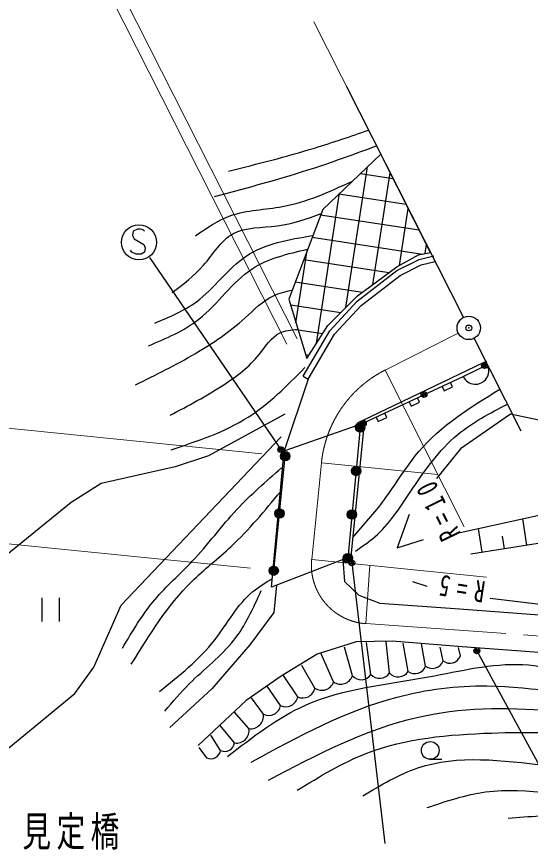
# Model space of a CAD drawing. Units: millimetres, scale not verified. Extents: x 40000 to 680000, y 20000 to 380000.
# Drawn here: x 192664 to 236556, y 250084 to 320885 of the extents above; entities that cross this region are included whole.
import ezdxf

# ---------------------------------------------------------------- set-up
doc = ezdxf.new("R2010")
doc.units = ezdxf.units.MM
doc.header["$LTSCALE"] = 1000
doc.header["$PDMODE"] = 32
doc.header["$PDSIZE"] = 500
doc.linetypes.add('CHAIN', pattern=[18.5, 12, -1.5, 3.5, -1.5])
for name, color, linetype, lineweight in [('M-BGD', 7, 'Continuous', 25), ('M-BMK', 2, 'CHAIN', 13), ('M-BMK-SRVR', 3, 'Continuous', 25), ('M-STR-HTXT', 7, 'Continuous', 13), ('M-STR-STRC', 7, 'Continuous', 25)]:
    doc.layers.add(name, color=color, linetype=linetype, lineweight=lineweight)
doc.layers.add('M-OTRS', color=6, linetype='Continuous')
doc.layers.add('M-STR-STR1', color=1, linetype='Continuous')
doc.styles.add('ＭＳ ゴシック', font='')
doc.styles.get('ＭＳ ゴシック').set_extended_font_data('MS Gothic')

msp = doc.modelspace()

# ---------------------------------------------------------------- hatches: boundary and pattern name
at = {"layer": 'M-BGD'}
h = msp.add_hatch(dxfattribs=at)
h.set_pattern_fill('USER', color=256, style=0, pattern_type=2)
h.set_pattern_definition([(261.2538, (128100, 390734), (1976.743, -304.114), []), (351.2538, (128100, 390734), (304.114, 1976.743), [])])
h.paths.add_polyline_path([(217471, 291677), (219259, 294508), (221792, 297041), (225145, 299500), (227008, 300543), (228032, 300720), (223773, 309134), (218812, 304418), (215906, 296743)])

# ---------------------------------------------------------------- linework, layer by layer
for p, q in [((232530, 291294), (222182, 286366)), ((232886, 291131), (230774, 290101)), ((232801, 291423), (232530, 291294)), ((230774, 290101), (222344, 286174)), ((222182, 286366), (221911, 286237)), ((222018, 285792), (220950, 274622)), ((214626, 273554), (215611, 283328)), ((236256, 275735), (235894, 277992)), ((232435, 275122), (232109, 277151)), ((234345, 275428), (234173, 276500)), ((226497, 272642), (227721, 272234)), ((194816, 271225), (194816, 269225)), ((196336, 269225), (196336, 271225)), ((221345, 264572), (220668, 267024)), ((222935, 264697), (222541, 267432)), ((224524, 264821), (224244, 267466)), ((226114, 264945), (225674, 267364)), ((227604, 265392), (227240, 267296)), ((229094, 265839), (228841, 267024)), ((230585, 266286), (230407, 266989)), ((219743, 264051), (218693, 266445)), ((218141, 263529), (217025, 265457)), ((216676, 262784), (215458, 264606)), ((215210, 262039), (214062, 263686)), ((213745, 261294), (212734, 262699)), ((212516, 260064), (211270, 261473)), ((211286, 258835), (210044, 260315)), ((210094, 258202), (209261, 259498)), ((208902, 257568), (208273, 258442)), ((227999, 257440), (228999, 257440))]:
    msp.add_line(p, q, dxfattribs=at)
for points in [[(217471, 291677), (219259, 294508), (221792, 297041), (225145, 299500), (227008, 300543), (228032, 300720), (223773, 309134), (218812, 304418), (215906, 296743)], [(222344, 286174), (221207, 274762), (214435, 272150), (215525, 283800)]]:
    msp.add_lwpolyline(points, close=True, dxfattribs=at)
for points in [[(217131, 290170), (219431, 294051), (221768, 296584), (225155, 299196), (227048, 300143), (228299, 300446)], [(217561, 289915), (219834, 293751), (222107, 296214), (225422, 298771), (227221, 299670), (228416, 299960)], [(217131, 290170), (217561, 289915), (215525, 283800)], [(229006, 289278), (229175, 288915), (229900, 289253), (229732, 289615)], [(226196, 287969), (226365, 287606), (227090, 287944), (226921, 288307)], [(230567, 276808), (238846, 278648), (252787, 278365), (260217, 278789), (266232, 279709), (271751, 281266), (278615, 284451), (283640, 288484)], [(215584, 286921), (209057, 283351), (206201, 282433), (199877, 281005), (197327, 279373), (190902, 274172), (186414, 267746), (182493, 263171)], [(223386, 286660), (223555, 286297), (224280, 286635), (224111, 286998)], [(242306, 286207), (238227, 286207), (234861, 286921), (230577, 283963), (228537, 281413)], [(221748, 285883), (221730, 285919), (221723, 285982), (221728, 286040), (221752, 286106), (221784, 286155), (221839, 286203), (221911, 286237)], [(182340, 256050), (184782, 253671), (189066, 256017), (197633, 263054), (199265, 265298), (201611, 270602), (215278, 284983)], [(285409, 284380), (279960, 279497), (273096, 276667), (262898, 274190), (255822, 274048), (242660, 275888), (237211, 275888), (231479, 274968)], [(226191, 278353), (225172, 275498), (227415, 276211)], [(233127, 271214), (245672, 269684), (259849, 268766), (266479, 268664), (274080, 270398), (276426, 273050), (277752, 276517), (276936, 278047)], [(220534, 274502), (220682, 272622), (221890, 271461), (223702, 270764), (230485, 270299), (264603, 267744)], [(214867, 272317), (214642, 269974), (212598, 267233), (209346, 263469), (205768, 260171)], [(290927, 270870), (283415, 269270), (274443, 266975), (268322, 265305), (264288, 264610), (258909, 264957), (230739, 267044), (224757, 267531), (221674, 267461), (218336, 266418), (215275, 264540), (212284, 262453), (208180, 258628)]]:
    msp.add_lwpolyline(points, dxfattribs=at)
for centre, radius in [((232638, 291069), 250), ((232638, 291069), 150), ((232638, 291069), 50), ((227464, 288605), 250), ((227464, 288605), 150), ((227464, 288605), 50), ((222018, 285792), 400), ((222018, 285792), 352), ((222018, 285792), 304), ((222018, 285792), 256), ((222289, 286141), 250), ((222289, 286141), 150), ((222289, 286141), 50), ((222018, 285792), 208), ((222018, 285792), 160), ((222018, 285792), 112), ((222018, 285792), 64), ((222018, 285792), 16), ((215611, 283328), 400), ((215611, 283328), 352), ((215611, 283328), 304), ((215611, 283328), 256), ((215611, 283328), 208), ((215611, 283328), 160), ((215611, 283328), 112), ((215611, 283328), 64), ((215611, 283328), 16), ((221662, 282068), 400), ((221662, 282068), 352), ((221662, 282068), 304), ((221662, 282068), 256), ((221662, 282068), 208), ((221662, 282068), 160), ((221662, 282068), 112), ((221662, 282068), 64), ((221662, 282068), 16), ((215118, 278441), 400), ((215118, 278441), 352), ((215118, 278441), 304), ((215118, 278441), 256), ((215118, 278441), 208), ((215118, 278441), 160), ((215118, 278441), 112), ((215118, 278441), 64), ((215118, 278441), 16), ((221306, 278345), 400), ((221306, 278345), 352), ((221306, 278345), 304), ((221306, 278345), 256), ((221306, 278345), 208), ((221306, 278345), 160), ((221306, 278345), 112), ((221306, 278345), 64), ((221306, 278345), 16), ((220950, 274622), 400), ((220950, 274622), 352), ((220950, 274622), 304), ((220950, 274622), 256), ((220950, 274622), 208), ((220950, 274622), 160), ((220950, 274622), 112), ((220950, 274622), 64), ((220950, 274622), 16), ((214626, 273554), 400), ((214626, 273554), 352), ((214626, 273554), 304), ((214626, 273554), 256), ((214626, 273554), 208), ((214626, 273554), 160), ((214626, 273554), 112), ((214626, 273554), 64), ((214626, 273554), 16), ((227999, 258200), 760)]:
    msp.add_circle(centre, radius, dxfattribs=at)
for centre, radius, start, end in [((231852, 290627), 1150, 206.00367, 26.00367), ((229672, 266621), 972, 233.56914, 339.82935), ((228182, 266174), 972, 233.56914, 339.82935), ((223683, 265355), 996, 221.33705, 327.59726), ((225273, 265479), 996, 221.33705, 327.59726), ((226691, 265727), 972, 233.56914, 339.82935), ((220349, 264912), 1053, 234.90419, 341.16439), ((222093, 265231), 996, 221.33705, 327.59726), ((217129, 263706), 1028, 243.82208, 350.08228), ((218747, 264391), 1053, 234.90419, 341.16439), ((215664, 262961), 1028, 243.82208, 350.08228), ((214198, 262216), 1028, 243.82208, 350.08228), ((212669, 261140), 1087, 261.8699, 8.1301), ((211440, 259911), 1087, 261.8699, 8.1301), ((210453, 258965), 844, 244.84937, 351.10957), ((209260, 258332), 844, 244.84937, 351.10957)]:
    msp.add_arc(centre, radius, start, end, dxfattribs=at)
for points, knots in [([(210757, 307690), (213227, 308299), (215697, 308909), (218126, 309655), (219673, 310130), (221202, 310660), (222732, 311190)], [0, 0, 0, 0, 1, 1, 1, 2, 2, 2, 2]), ([(209581, 305526), (212425, 306281), (215270, 307036), (218063, 307950), (219861, 308537), (221637, 309191), (223413, 309844)], [0, 0, 0, 0, 1, 1, 1, 2, 2, 2, 2]), ([(207936, 302150), (208912, 302824), (209888, 303497), (210966, 303881), (212350, 304375), (213903, 304390), (215380, 304660), (217472, 305043), (219410, 305936), (221348, 306829)], [0, 0, 0, 0, 1, 1, 1, 2, 2, 2, 3, 3, 3, 3]), ([(205945, 297303), (206887, 298013), (207828, 298722), (208629, 299640), (209455, 300588), (210131, 301759), (211139, 302323), (212200, 302918), (213630, 302840), (214947, 303016), (216264, 303192), (217469, 303622), (218674, 304053)], [0, 0, 0, 0, 1, 1, 1, 2, 2, 2, 3, 3, 3, 4, 4, 4, 4]), ([(222245, 254311), (223778, 255236), (225311, 256161), (226947, 256710), (230340, 257848), (234178, 257372), (237887, 256902), (240525, 256567), (243097, 256236), (245660, 256518), (246910, 256644), (248152, 256939), (249402, 257094), (252604, 257504), (255851, 257126), (259094, 256614), (261190, 256277), (263287, 255843), (265332, 256038), (267497, 256237), (269599, 257175), (271761, 257670), (274376, 258321), (277030, 258457), (279822, 258341), (280890, 258293), (281983, 258187), (282893, 258533), (284023, 258958), (284871, 260082), (285868, 260932), (287686, 262483), (289988, 263174), (292297, 263619), (294662, 264133), (297092, 264232), (299398, 264867), (301109, 265324), (302736, 266093), (304433, 266594), (306697, 267245), (309072, 267468), (311438, 267650), (314875, 268008), (318226, 268405), (321802, 268513), (324019, 268548), (326329, 268474), (328135, 269473), (329271, 270132), (330185, 271254), (331302, 272064), (333250, 273450), (335831, 273880), (337539, 275423), (338356, 276206), (338961, 277246), (339747, 278110), (341329, 279788), (343622, 280798), (345024, 282524), (346214, 284046), (346744, 286088), (347615, 287898), (349452, 291345), (352754, 293744), (354665, 297286), (355654, 299118), (356270, 301256), (357832, 302468), (358263, 302803), (358767, 303067), (359271, 303331)], [0, 0, 0, 0, 1, 1, 1, 2, 2, 2, 3, 3, 3, 4, 4, 4, 5, 5, 5, 6, 6, 6, 7, 7, 7, 8, 8, 8, 9, 9, 9, 10, 10, 10, 11, 11, 11, 12, 12, 12, 13, 13, 13, 14, 14, 14, 15, 15, 15, 16, 16, 16, 17, 17, 17, 18, 18, 18, 19, 19, 19, 20, 20, 20, 21, 21, 21, 22, 22, 22, 23, 23, 23, 24, 24, 24, 24]), ([(204474, 294707), (205718, 295220), (206961, 295734), (208023, 296524), (209556, 297665), (210709, 299382), (212264, 300419), (213877, 301495), (215922, 301841), (217967, 302187)], [0, 0, 0, 0, 1, 1, 1, 2, 2, 2, 3, 3, 3, 3]), ([(203940, 292766), (205456, 293401), (206973, 294036), (208239, 295038), (209867, 296327), (211080, 298223), (212783, 299337), (214152, 300233), (215838, 300624), (217523, 301014)], [0, 0, 0, 0, 1, 1, 1, 2, 2, 2, 3, 3, 3, 3]), ([(202829, 289427), (204556, 290284), (206282, 291141), (207936, 292110), (209431, 292986), (210867, 293953), (212177, 295139), (212953, 295841), (213684, 296619), (214601, 297044), (215098, 297274), (215650, 297400), (216202, 297526)], [0, 0, 0, 0, 1, 1, 1, 2, 2, 2, 3, 3, 3, 4, 4, 4, 4]), ([(227730, 253311), (229383, 253868), (231036, 254426), (232720, 254655), (236322, 255144), (240066, 254130), (243756, 254079), (244943, 254062), (246125, 254145), (247306, 254271), (249872, 254534), (252430, 255112), (254983, 255038), (258453, 254911), (261919, 253483), (265347, 253503), (268873, 253641), (272312, 255458), (275999, 255614), (278454, 255662), (281032, 254996), (283196, 255710), (285031, 256322), (286579, 257861), (288282, 259069), (289970, 260274), (291794, 261219), (293752, 261660), (295800, 262128), (298029, 261930), (300034, 262523), (302003, 263109), (303747, 264467), (305695, 265114), (307517, 265690), (309503, 265688), (311453, 265786), (313796, 265974), (316075, 266338), (318458, 266362), (321771, 266331), (325292, 265661), (328150, 266842), (330213, 267737), (331894, 269658), (333908, 270968), (335764, 272146), (337900, 272826), (339570, 274135), (340856, 275198), (341850, 276626), (343024, 277877), (344514, 279426), (346294, 280702), (347535, 282387), (348671, 283931), (349356, 285819), (350266, 287553), (351710, 290305), (353723, 292672), (355736, 295038)], [0, 0, 0, 0, 1, 1, 1, 2, 2, 2, 3, 3, 3, 4, 4, 4, 5, 5, 5, 6, 6, 6, 7, 7, 7, 8, 8, 8, 9, 9, 9, 10, 10, 10, 11, 11, 11, 12, 12, 12, 13, 13, 13, 14, 14, 14, 15, 15, 15, 16, 16, 16, 17, 17, 17, 18, 18, 18, 19, 19, 19, 20, 20, 20, 20]), ([(205772, 286830), (207334, 287651), (208895, 288472), (210360, 289427), (211469, 290149), (212523, 290948), (213389, 292023), (213934, 292700), (214405, 293487), (215120, 293841), (215580, 294069), (216141, 294118), (216701, 294168)], [0, 0, 0, 0, 1, 1, 1, 2, 2, 2, 3, 3, 3, 4, 4, 4, 4]), ([(234655, 252407), (236448, 252559), (238241, 252710), (240028, 252599), (242240, 252461), (244442, 251922), (246650, 251927), (249497, 251934), (252355, 252849), (255190, 252791), (258991, 252643), (262757, 250736), (266514, 250776), (269203, 250906), (271859, 252089), (274671, 252311), (277878, 252470), (281328, 251381), (284075, 252407), (286489, 253360), (288350, 255918), (290696, 257397), (293105, 258852), (296015, 259206), (298757, 259988), (301373, 260792), (303868, 261888), (306478, 262579), (309687, 263389), (313035, 263668), (316362, 263730), (319381, 263873), (322338, 263953), (325479, 263635), (327039, 263460), (328645, 263190), (329989, 263635), (331602, 264184), (332808, 265813), (334211, 267089), (336612, 269242), (339589, 270374), (341792, 272463), (343025, 273709), (344017, 275211), (345151, 276589), (346807, 278547), (348779, 280240), (350185, 282347), (351260, 283957), (352004, 285810), (353064, 287433), (354309, 289339), (355990, 290929), (357670, 292519)], [0, 0, 0, 0, 1, 1, 1, 2, 2, 2, 3, 3, 3, 4, 4, 4, 5, 5, 5, 6, 6, 6, 7, 7, 7, 8, 8, 8, 9, 9, 9, 10, 10, 10, 11, 11, 11, 12, 12, 12, 13, 13, 13, 14, 14, 14, 15, 15, 15, 16, 16, 16, 17, 17, 17, 18, 18, 18, 18]), ([(205859, 283887), (208157, 284641), (210456, 285395), (212437, 286657), (214225, 287795), (215755, 289347), (217284, 290898)], [0, 0, 0, 0, 1, 1, 1, 2, 2, 2, 2]), ([(221368, 276381), (222307, 277434), (223245, 278486), (224084, 279623), (225088, 280984), (225949, 282466), (227032, 283738), (228896, 285928), (231414, 287495), (233933, 289062)], [0, 0, 0, 0, 1, 1, 1, 2, 2, 2, 3, 3, 3, 3]), ([(221612, 275232), (222179, 275616), (222746, 276001), (223257, 276443), (224473, 277497), (225369, 278879), (226286, 280252), (227491, 282055), (228733, 283842), (230354, 285185), (231615, 286230), (233105, 287006), (234595, 287782)], [0, 0, 0, 0, 1, 1, 1, 2, 2, 2, 3, 3, 3, 4, 4, 4, 4]), ([(216624, 254791), (218559, 255972), (220495, 257154), (222573, 257958), (225901, 259245), (229595, 259564), (233225, 259685), (236326, 259788), (239381, 259746), (242437, 259397), (243720, 259236), (244997, 259029), (246276, 259013), (248225, 259000), (250172, 259487), (252130, 259589), (256364, 259762), (260667, 258051), (264797, 258533), (267356, 258938), (269826, 260232), (272473, 260549), (275401, 260838), (278558, 259960), (281206, 260932), (282507, 261417), (283688, 262327), (284948, 263044), (287004, 264211), (289245, 264970), (291570, 265347), (294046, 265758), (296647, 265637), (298959, 266498), (300141, 266936), (301244, 267636), (302414, 268130), (304877, 269144), (307625, 269290), (310327, 269473), (313798, 269799), (317162, 270244), (320691, 270433), (323038, 270518), (325453, 270514), (327504, 271392), (329380, 272215), (330930, 273817), (332686, 275039), (334068, 276005), (335567, 276745), (336908, 277726), (338181, 278696), (339304, 279862), (340363, 281084), (340919, 281727), (341458, 282385), (341898, 283100), (342555, 284166), (342994, 285360), (343433, 286554)], [0, 0, 0, 0, 1, 1, 1, 2, 2, 2, 3, 3, 3, 4, 4, 4, 5, 5, 5, 6, 6, 6, 7, 7, 7, 8, 8, 8, 9, 9, 9, 10, 10, 10, 11, 11, 11, 12, 12, 12, 13, 13, 13, 14, 14, 14, 15, 15, 15, 16, 16, 16, 17, 17, 17, 18, 18, 18, 19, 19, 19, 20, 20, 20, 20]), ([(214196, 255671), (218308, 257829), (222421, 259987), (226847, 261014), (230537, 261870), (234444, 261939), (238280, 261569), (240860, 261320), (243407, 260871), (245957, 260993), (247428, 261072), (248895, 261370), (250371, 261473), (255443, 261782), (260625, 259760), (265589, 260417), (267737, 260752), (269836, 261604), (272019, 262049), (275571, 262689), (279373, 262248), (282671, 263488), (284617, 264224), (286388, 265511), (288332, 266367), (290522, 267360), (292905, 267919), (295338, 267902), (296349, 267887), (297375, 267754), (298312, 267998), (299246, 268242), (300088, 268871), (300999, 269246), (302522, 269854), (304237, 269763), (305893, 269917), (308161, 270179), (310339, 270823), (312559, 271261), (315115, 271761), (317681, 272134), (320332, 272220), (322289, 272282), (324295, 272169), (326090, 272700), (328440, 273425), (330369, 275337), (332519, 276827), (334302, 278062), (336238, 279008), (337701, 280473), (338716, 281490), (339504, 282757), (340292, 284024)], [0, 0, 0, 0, 1, 1, 1, 2, 2, 2, 3, 3, 3, 4, 4, 4, 5, 5, 5, 6, 6, 6, 7, 7, 7, 8, 8, 8, 9, 9, 9, 10, 10, 10, 11, 11, 11, 12, 12, 12, 13, 13, 13, 14, 14, 14, 15, 15, 15, 16, 16, 16, 17, 17, 17, 18, 18, 18, 18]), ([(201704, 266922), (202555, 268367), (203405, 269812), (204474, 271077), (205457, 272240), (206624, 273252), (207677, 274366), (209013, 275781), (210164, 277360), (211485, 278780), (212664, 280048), (213979, 281189), (215293, 282329)], [0, 0, 0, 0, 1, 1, 1, 2, 2, 2, 3, 3, 3, 4, 4, 4, 4]), ([(202466, 265559), (204013, 268071), (205560, 270584), (207624, 272622), (208692, 273676), (209899, 274603), (211002, 275631), (212533, 277058), (213866, 278680), (215198, 280302)], [0, 0, 0, 0, 1, 1, 1, 2, 2, 2, 3, 3, 3, 3]), ([(204861, 263225), (206558, 264580), (208254, 265936), (209590, 267647), (210672, 269034), (211517, 270655), (212845, 271762), (213351, 272184), (213927, 272531), (214503, 272879)], [0, 0, 0, 0, 1, 1, 1, 2, 2, 2, 3, 3, 3, 3]), ([(205340, 261556), (206009, 262355), (206677, 263154), (207417, 263893), (208676, 265152), (210140, 266237), (211225, 267615), (212213, 268867), (212887, 270362), (213562, 271856)], [0, 0, 0, 0, 1, 1, 1, 2, 2, 2, 3, 3, 3, 3]), ([(212689, 257190), (216730, 259390), (220770, 261590), (225164, 262756), (227653, 263416), (230255, 263745), (232841, 263715), (236894, 263669), (240909, 262743), (244932, 262852), (246915, 262922), (248893, 263282), (250882, 263331), (254954, 263376), (259076, 262136), (263069, 262564), (265422, 262824), (267730, 263644), (270074, 264195), (272280, 264733), (274500, 265119), (276792, 265251), (277999, 265314), (279232, 265287), (280342, 265635), (281745, 266074), (282952, 267112), (284277, 267842), (286355, 268987), (288723, 269374), (291090, 269761)], [0, 0, 0, 0, 1, 1, 1, 2, 2, 2, 3, 3, 3, 4, 4, 4, 5, 5, 5, 6, 6, 6, 7, 7, 7, 8, 8, 8, 9, 9, 9, 10, 10, 10, 10]), ([(210674, 257670), (212829, 259345), (214985, 261021), (217391, 262084), (220605, 263503), (224267, 263829), (227851, 264483), (230567, 264978), (233238, 265662), (235912, 265539), (238507, 265370), (241085, 264461), (243685, 264387), (245690, 264374), (247705, 264915), (249731, 264867), (251916, 264815), (254115, 264077), (256256, 264387), (256705, 264452), (257152, 264564), (257599, 264675)], [0, 0, 0, 0, 1, 1, 1, 2, 2, 2, 3, 3, 3, 4, 4, 4, 5, 5, 5, 6, 6, 6, 7, 7, 7, 7])]:
    msp.add_open_spline(points, degree=3, knots=knots, dxfattribs=at)
at = {"layer": 'M-BMK'}
for p, q in [((224155, 290693), (230395, 293838)), ((218705, 282767), (217873, 274517)), ((222492, 269027), (259802, 266366))]:
    msp.add_line(p, q, dxfattribs=at)
for centre, radius, start, end in [((228655, 281763), 10000, 116.74368, 174.23737), ((222847, 274015), 5000, 174.23737, 265.91962)]:
    msp.add_arc(centre, radius, start, end, dxfattribs=at)
at = {"layer": 'M-BMK-SRVR'}
for p, q in [((220851, 314906), (230836, 295180)), ((231739, 293396), (235734, 285504))]:
    msp.add_line(p, q, dxfattribs=at)
msp.add_circle((231288, 294288), 1000, dxfattribs=at)
at = {"layer": 'M-OTRS'}
msp.add_point((231288, 294288), dxfattribs=at)
at = {"layer": 'M-STR-HTXT'}
for p, q in [((215748, 292902), (197299, 329348)), ((216625, 293346), (201790, 322655)), ((218052, 320436), (228676, 299447)), ((230905, 277298), (224155, 290693)), ((187946, 286117), (213621, 283528)), ((218705, 282767), (228655, 281763)), ((212636, 273754), (186961, 276344)), ((232797, 273011), (217873, 274517)), ((222492, 269027), (222847, 274015))]:
    msp.add_line(p, q, dxfattribs=at)
at = {"layer": 'M-STR-STRC'}
for p, q in [((204011, 300302), (215233, 283896)), ((221294, 274229), (224110, 250260)), ((231986, 266705), (243296, 245893))]:
    msp.add_line(p, q, dxfattribs=at)
msp.add_lwpolyline([(203597, 302558), (203477, 302678), (203237, 302738), (202997, 302738), (202637, 302558), (202577, 302198), (202697, 301898), (203537, 301418), (203657, 301118), (203597, 300758), (203297, 300578), (202877, 300578), (202517, 300758), (202397, 300938)], dxfattribs=at)
for centre, radius in [((203117, 301598), 1500), ((215233, 283896), 250), ((215233, 283896), 150), ((215233, 283896), 50), ((221294, 274229), 250), ((221294, 274229), 150), ((221294, 274229), 50), ((231986, 266705), 250), ((231986, 266705), 150), ((231986, 266705), 50)]:
    msp.add_circle(centre, radius, dxfattribs=at)

# ---------------------------------------------------------------- texts
at = {"layer": 'M-STR-HTXT', "char_height": 1833, "attachment_point": 7, "style": 'ＭＳ ゴシック'}
for s, insert, rotation in [('\\T1.65;\\W0.7;R=10', (230674, 276701), 116.1), ('\\T1.73;\\W0.7;R=5', (232790, 272653), 171.3)]:
    msp.add_mtext(s, dxfattribs=dict(at, insert=insert, rotation=rotation))
at = {"layer": 'M-STR-STR1', "insert": (193160, 249703), "char_height": 2566, "attachment_point": 7, "style": 'ＭＳ ゴシック'}
msp.add_mtext('\\T1.19;\\W0.7;見定橋', dxfattribs=at)

doc.saveas('drawing.dxf')
